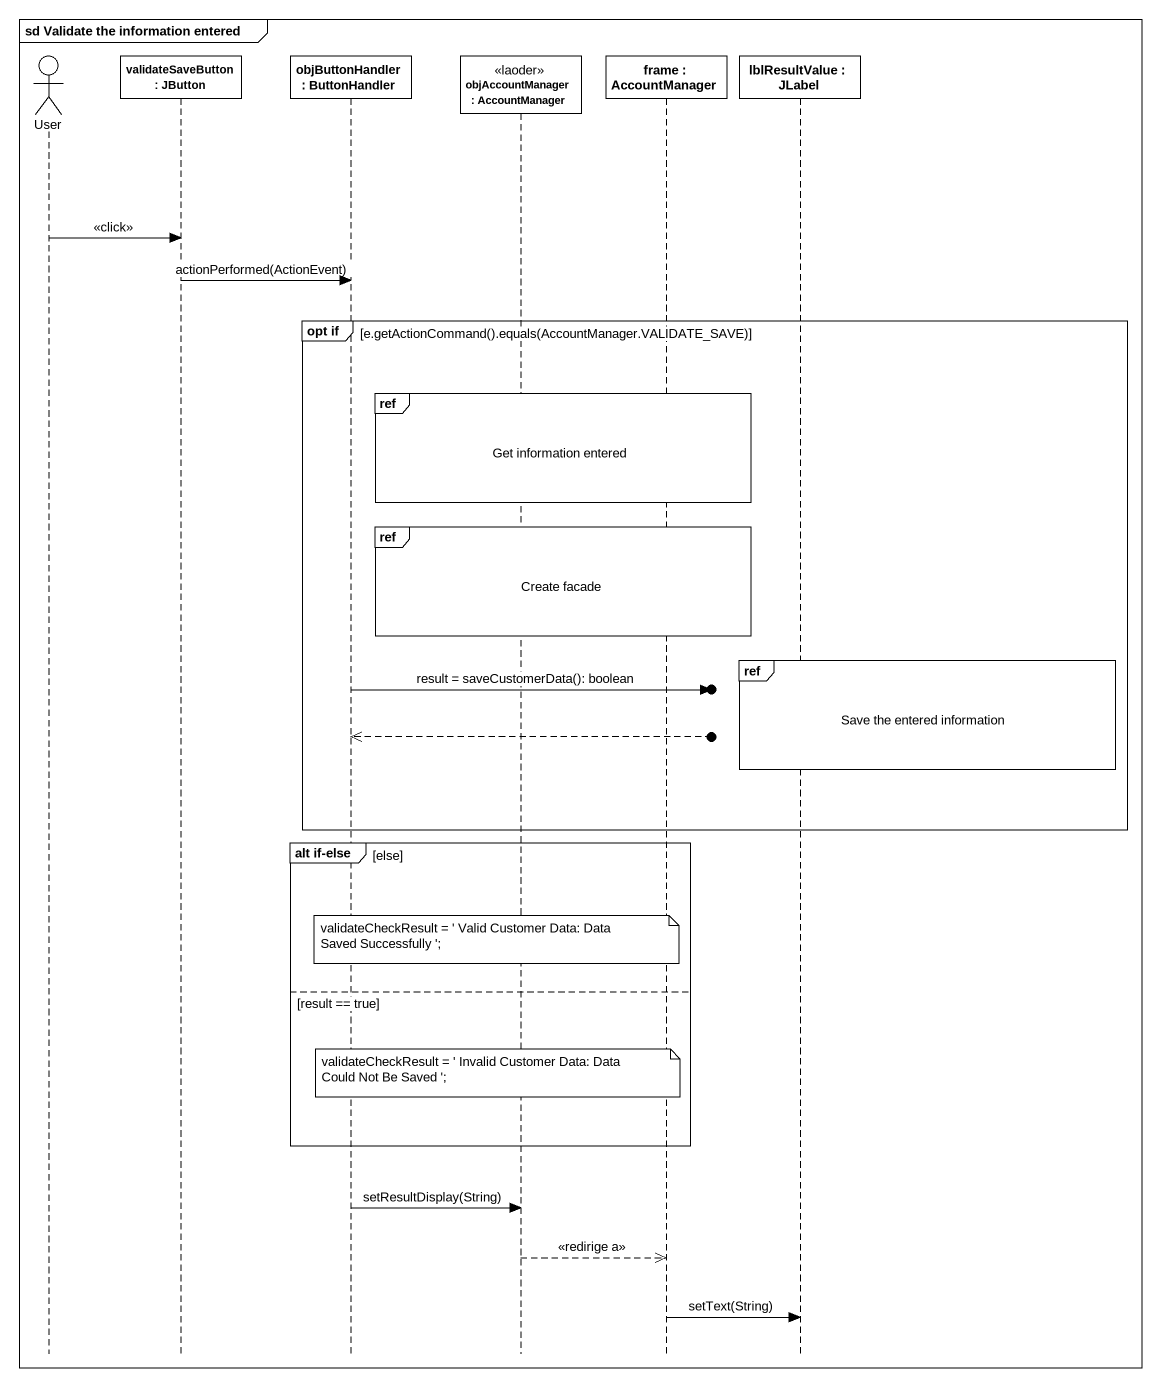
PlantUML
@startuml
mainframe sd Validate the information entered
hide footbox
actor User
participant "validateSaveButton : JButton" as validateSaveButton
participant "objButtonHandler : ButtonHandler" as objButtonHandler
participant "objAccountManager : AccountManager" as objAccountManager <<laoder>>
participant "frame : AccountManager" as frame_
participant "lblResultValue : JLabel" as lblResultValue

User -> validateSaveButton : <<click>>
validateSaveButton -> objButtonHandler : actionPerformed(ActionEvent)
group opt if [e.getActionCommand().equals(AccountManager.VALIDATE_SAVE)]
  ref over objAccountManager, frame_ : Get information entered
  ref over objAccountManager, frame_ : Create facade
  ref over lblResultValue : Save the entered information
  objButtonHandler ->o] : result = saveCustomerData(): boolean
  objButtonHandler <<--o]
end
group alt if-else [else]
  note over objAccountManager : validateCheckResult = ' Valid Customer Data: Data Saved Successfully ';
else result == true
  note over objAccountManager : validateCheckResult = ' Invalid Customer Data: Data Could Not Be Saved ';
end
objButtonHandler -> objAccountManager : setResultDisplay(String)
objAccountManager -->> frame_ : <<redirige a>>
frame_ -> lblResultValue : setText(String)
@enduml
